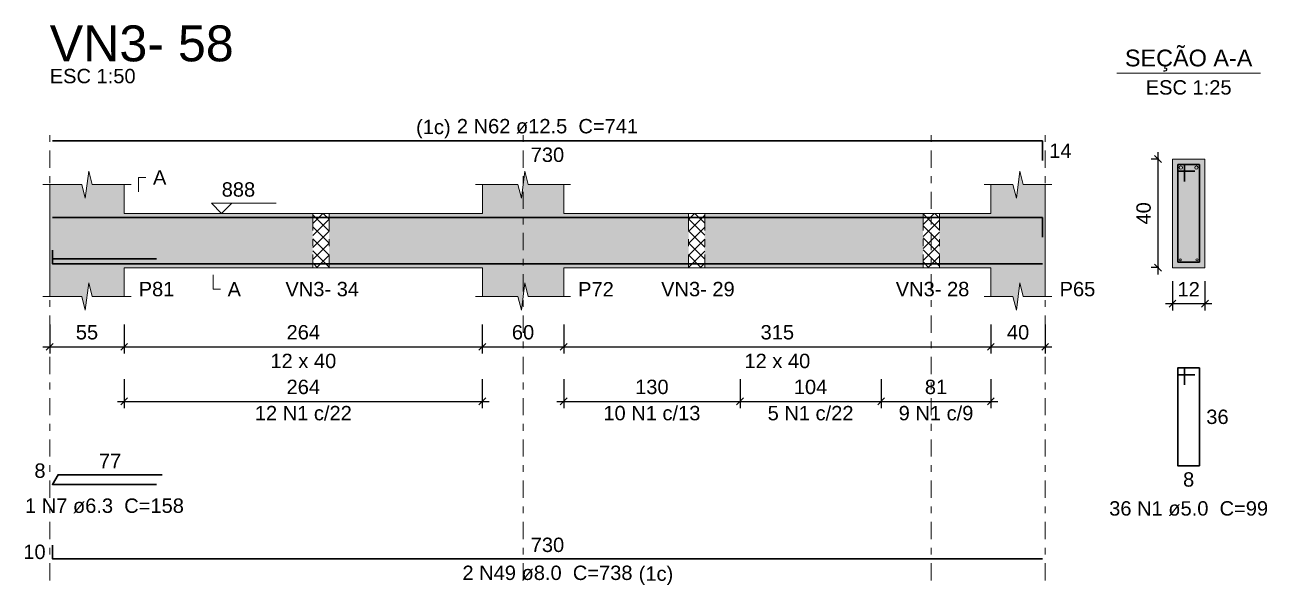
# Model space of a CAD drawing. Header units: millimetres. Extents: x -8 to 605, y -494 to 220.
# Drawn here: x 379.08 to 397.4, y -475.65 to -467.4 of the extents above; entities that cross this region are included whole.
import ezdxf

# ---------------------------------------------------------------- set-up
doc = ezdxf.new("R2010")
doc.units = ezdxf.units.MM
doc.header["$MEASUREMENT"] = 0
doc.linetypes.add('DASHDOT', pattern=[2.54, 1.27, -0.635, 0, -0.635])
doc.linetypes.add('NULL', pattern=[0])
for name, color, linetype, lineweight in [('Descrição da armadura', 7, 'Continuous', 0), ('DT-Barras na forma', 7, 'Continuous', 30), ('DT-Barras no corte', 5, 'Continuous', 5), ('DT-Barras rebatidas', 7, 'Continuous', 30), ('DT-Cotas', 7, 'Continuous', 5), ('DT-Forma', 5, 'Continuous', 5), ('DT-Hachura forma vigas', 252, 'Continuous', 5), ('DT-Hachura intersecção vigas', 9, 'Continuous', 5), ('DT-Hachura seção vigas', 252, 'Continuous', 5), ('DT-Pontilhado', 9, 'DASHDOT', 5), ('DT-Textos', 7, 'Continuous', 5), ('DT-Título', 5, 'Continuous', 20), ('Textos armaduras', 7, 'Continuous', 0)]:
    doc.layers.add(name, color=color, linetype=linetype, lineweight=lineweight)
doc.styles.add('Arial', font='arial.ttf')
doc.dimstyles.new('UM_25.000000', dxfattribs={"dimtxt": 0.18, "dimasz": 0.1, "dimexe": 0.1, "dimexo": 0.2, "dimgap": 0, "dimtad": 1, "dimtih": 1, "dimtoh": 1, "dimdec": 1, "dimlfac": 25, "dimzin": 0, "dimdsep": 46, "dimtxsty": 'Standard', "dimcen": 0.09, "dimdle": 0.1, "dimadec": 1, "dimazin": 2, "dimtfac": 1, "dimtdec": 4, "dimtofl": 0, "dimtmove": 0, "dimatfit": 3, "dimfxl": 1, "dimtolj": 1, "dimarcsym": 0})
doc.dimstyles.new('UM_50.000000', dxfattribs={"dimtxt": 0.18, "dimasz": 0.1, "dimexe": 0.1, "dimexo": 0.2, "dimgap": 0, "dimtad": 1, "dimtih": 1, "dimtoh": 1, "dimdec": 1, "dimlfac": 50, "dimzin": 0, "dimdsep": 46, "dimtxsty": 'Standard', "dimcen": 0.09, "dimdle": 0.1, "dimadec": 1, "dimazin": 2, "dimtfac": 1, "dimtdec": 4, "dimtofl": 0, "dimtmove": 0, "dimatfit": 3, "dimfxl": 1, "dimtolj": 1, "dimarcsym": 0})
pattern_1 = [(45, (353.43051, -485.02144), (-0.08838835, 0.08838835), []), (135, (353.43051, -485.02144), (-0.08838835, -0.08838835), [])]

# ---------------------------------------------------------------- blocks, each defined once
blk = doc.blocks.new('_Oblique')
at = {"color": 0, "linetype": 'ByBlock', "lineweight": -2}
blk.add_line((-0.5, -0.5), (0.5, 0.5), dxfattribs=at)
blk = doc.blocks.new('*D5036')
at = {"layer": 'Defpoints', "color": 0, "transparency": 16777216}
for p in [(379.451, -471.611), (380.551, -471.611), (380.551, -472.14)]:
    blk.add_point(p, dxfattribs=at)
at = {"layer": 'DT-Cotas', "color": 0, "lineweight": -2, "transparency": 16777216}
for p, q in [((379.451, -471.811), (379.451, -472.24)), ((380.551, -471.811), (380.551, -472.24)), ((379.351, -472.14), (380.651, -472.14))]:
    blk.add_line(p, q, dxfattribs=at)
at = {"layer": 'DT-Cotas', "color": 0, "lineweight": -2, "transparency": 16777216, "xscale": 0.1, "yscale": 0.1, "zscale": 0.1, "rotation": 180}
blk.add_blockref('_Oblique', (379.451, -472.14), dxfattribs=at)
at = {"layer": 'DT-Cotas', "color": 0, "lineweight": -2, "transparency": 16777216, "xscale": 0.1, "yscale": 0.1, "zscale": 0.1}
blk.add_blockref('_Oblique', (380.551, -472.14), dxfattribs=at)
at = {"layer": 'DT-Cotas', "color": 7, "transparency": 16777216, "insert": (380.001, -471.928), "char_height": 0.2118, "attachment_point": 5, "rotation": 0.0057, "style": 'Arial'}
blk.add_mtext('\\A1;55', dxfattribs=at)
blk = doc.blocks.new('*D5037')
at = {"layer": 'Defpoints', "color": 0, "transparency": 16777216}
for p in [(380.551, -471.611), (385.831, -471.611), (385.831, -472.14)]:
    blk.add_point(p, dxfattribs=at)
at = {"layer": 'DT-Cotas', "color": 0, "lineweight": -2, "transparency": 16777216}
for p, q in [((380.551, -471.811), (380.551, -472.24)), ((385.831, -471.811), (385.831, -472.24)), ((380.451, -472.14), (385.931, -472.14))]:
    blk.add_line(p, q, dxfattribs=at)
at = {"layer": 'DT-Cotas', "color": 0, "lineweight": -2, "transparency": 16777216, "xscale": 0.1, "yscale": 0.1, "zscale": 0.1, "rotation": 180}
blk.add_blockref('_Oblique', (380.551, -472.14), dxfattribs=at)
at = {"layer": 'DT-Cotas', "color": 0, "lineweight": -2, "transparency": 16777216, "xscale": 0.1, "yscale": 0.1, "zscale": 0.1}
blk.add_blockref('_Oblique', (385.831, -472.14), dxfattribs=at)
at = {"layer": 'DT-Cotas', "color": 7, "transparency": 16777216, "insert": (383.191, -471.928), "char_height": 0.2118, "attachment_point": 5, "rotation": 0.0057, "style": 'Arial'}
blk.add_mtext('\\A1;264', dxfattribs=at)
blk = doc.blocks.new('*D5038')
at = {"layer": 'Defpoints', "color": 0, "transparency": 16777216}
for p in [(385.831, -471.611), (387.031, -471.611), (387.031, -472.14)]:
    blk.add_point(p, dxfattribs=at)
at = {"layer": 'DT-Cotas', "color": 0, "lineweight": -2, "transparency": 16777216}
for p, q in [((385.831, -471.811), (385.831, -472.24)), ((387.031, -471.811), (387.031, -472.24)), ((385.731, -472.14), (387.131, -472.14))]:
    blk.add_line(p, q, dxfattribs=at)
at = {"layer": 'DT-Cotas', "color": 0, "lineweight": -2, "transparency": 16777216, "xscale": 0.1, "yscale": 0.1, "zscale": 0.1, "rotation": 180}
blk.add_blockref('_Oblique', (385.831, -472.14), dxfattribs=at)
at = {"layer": 'DT-Cotas', "color": 0, "lineweight": -2, "transparency": 16777216, "xscale": 0.1, "yscale": 0.1, "zscale": 0.1}
blk.add_blockref('_Oblique', (387.031, -472.14), dxfattribs=at)
at = {"layer": 'DT-Cotas', "color": 7, "transparency": 16777216, "insert": (386.431, -471.928), "char_height": 0.2118, "attachment_point": 5, "rotation": 0.0057, "style": 'Arial'}
blk.add_mtext('\\A1;60', dxfattribs=at)
blk = doc.blocks.new('*D5039')
at = {"layer": 'Defpoints', "color": 0, "transparency": 16777216}
for p in [(387.031, -471.611), (393.331, -471.611), (393.331, -472.14)]:
    blk.add_point(p, dxfattribs=at)
at = {"layer": 'DT-Cotas', "color": 0, "lineweight": -2, "transparency": 16777216}
for p, q in [((387.031, -471.811), (387.031, -472.24)), ((393.331, -471.811), (393.331, -472.24)), ((386.931, -472.14), (393.431, -472.14))]:
    blk.add_line(p, q, dxfattribs=at)
at = {"layer": 'DT-Cotas', "color": 0, "lineweight": -2, "transparency": 16777216, "xscale": 0.1, "yscale": 0.1, "zscale": 0.1, "rotation": 180}
blk.add_blockref('_Oblique', (387.031, -472.14), dxfattribs=at)
at = {"layer": 'DT-Cotas', "color": 0, "lineweight": -2, "transparency": 16777216, "xscale": 0.1, "yscale": 0.1, "zscale": 0.1}
blk.add_blockref('_Oblique', (393.331, -472.14), dxfattribs=at)
at = {"layer": 'DT-Cotas', "color": 7, "transparency": 16777216, "insert": (390.181, -471.928), "char_height": 0.2118, "attachment_point": 5, "style": 'Arial'}
blk.add_mtext('\\A1;315', dxfattribs=at)
blk = doc.blocks.new('*D5040')
at = {"layer": 'Defpoints', "color": 0, "transparency": 16777216}
for p in [(393.331, -471.611), (394.131, -471.611), (394.131, -472.14)]:
    blk.add_point(p, dxfattribs=at)
at = {"layer": 'DT-Cotas', "color": 0, "lineweight": -2, "transparency": 16777216}
for p, q in [((393.331, -471.811), (393.331, -472.24)), ((394.131, -471.811), (394.131, -472.24)), ((393.231, -472.14), (394.231, -472.14))]:
    blk.add_line(p, q, dxfattribs=at)
at = {"layer": 'DT-Cotas', "color": 0, "lineweight": -2, "transparency": 16777216, "xscale": 0.1, "yscale": 0.1, "zscale": 0.1, "rotation": 180}
blk.add_blockref('_Oblique', (393.331, -472.14), dxfattribs=at)
at = {"layer": 'DT-Cotas', "color": 0, "lineweight": -2, "transparency": 16777216, "xscale": 0.1, "yscale": 0.1, "zscale": 0.1}
blk.add_blockref('_Oblique', (394.131, -472.14), dxfattribs=at)
at = {"layer": 'DT-Cotas', "color": 7, "transparency": 16777216, "insert": (393.731, -471.928), "char_height": 0.2118, "attachment_point": 5, "rotation": 0.0057, "style": 'Arial'}
blk.add_mtext('\\A1;40', dxfattribs=at)
blk = doc.blocks.new('*D5041')
at = {"layer": 'Defpoints', "color": 0, "transparency": 16777216}
for p in [(395.795, -469.375), (396.007, -469.375), (396.007, -470.975)]:
    blk.add_point(p, dxfattribs=at)
at = {"layer": 'DT-Cotas', "color": 0, "lineweight": -2, "transparency": 16777216}
for p, q in [((395.795, -471.075), (395.795, -469.275)), ((395.807, -469.375), (395.695, -469.375)), ((395.807, -470.975), (395.695, -470.975))]:
    blk.add_line(p, q, dxfattribs=at)
at = {"layer": 'DT-Cotas', "color": 0, "lineweight": -2, "transparency": 16777216, "xscale": 0.1, "yscale": 0.1, "zscale": 0.1}
for p, rotation in [((395.795, -469.375), 90), ((395.795, -470.975), 270)]:
    blk.add_blockref('_Oblique', p, dxfattribs=dict(at, rotation=rotation))
at = {"layer": 'DT-Cotas', "color": 7, "transparency": 16777216, "insert": (395.583, -470.175), "char_height": 0.2118, "attachment_point": 5, "rotation": 90, "style": 'Arial'}
blk.add_mtext('\\A1;40', dxfattribs=at)
blk = doc.blocks.new('*D5042')
at = {"layer": 'Defpoints', "color": 0, "transparency": 16777216}
for p in [(396.007, -470.975), (396.487, -470.975), (396.487, -471.505)]:
    blk.add_point(p, dxfattribs=at)
at = {"layer": 'DT-Cotas', "color": 0, "lineweight": -2, "transparency": 16777216}
for p, q in [((396.007, -471.175), (396.007, -471.605)), ((396.487, -471.175), (396.487, -471.605)), ((395.907, -471.505), (396.587, -471.505))]:
    blk.add_line(p, q, dxfattribs=at)
at = {"layer": 'DT-Cotas', "color": 0, "lineweight": -2, "transparency": 16777216, "xscale": 0.1, "yscale": 0.1, "zscale": 0.1, "rotation": 180}
blk.add_blockref('_Oblique', (396.007, -471.505), dxfattribs=at)
at = {"layer": 'DT-Cotas', "color": 0, "lineweight": -2, "transparency": 16777216, "xscale": 0.1, "yscale": 0.1, "zscale": 0.1}
blk.add_blockref('_Oblique', (396.487, -471.505), dxfattribs=at)
at = {"layer": 'DT-Cotas', "color": 7, "transparency": 16777216, "insert": (396.247, -471.293), "char_height": 0.2118, "attachment_point": 5, "rotation": 0.0057, "style": 'Arial'}
blk.add_mtext('\\A1;12', dxfattribs=at)
blk = doc.blocks.new('*D5043')
at = {"layer": 'Defpoints', "color": 0, "transparency": 16777216}
for p in [(380.551, -472.416), (385.831, -472.416), (385.831, -472.945)]:
    blk.add_point(p, dxfattribs=at)
at = {"layer": 'DT-Cotas', "color": 0, "lineweight": -2, "transparency": 16777216}
for p, q in [((380.551, -472.616), (380.551, -473.045)), ((385.831, -472.616), (385.831, -473.045)), ((380.451, -472.945), (385.931, -472.945))]:
    blk.add_line(p, q, dxfattribs=at)
at = {"layer": 'DT-Cotas', "color": 0, "lineweight": -2, "transparency": 16777216, "xscale": 0.1, "yscale": 0.1, "zscale": 0.1, "rotation": 180}
blk.add_blockref('_Oblique', (380.551, -472.945), dxfattribs=at)
at = {"layer": 'DT-Cotas', "color": 0, "lineweight": -2, "transparency": 16777216, "xscale": 0.1, "yscale": 0.1, "zscale": 0.1}
blk.add_blockref('_Oblique', (385.831, -472.945), dxfattribs=at)
at = {"layer": 'DT-Cotas', "color": 7, "transparency": 16777216, "insert": (383.191, -472.733), "char_height": 0.2118, "attachment_point": 5, "rotation": 0.0057, "style": 'Arial'}
blk.add_mtext('\\A1;264', dxfattribs=at)
blk = doc.blocks.new('*D5044')
at = {"layer": 'Defpoints', "color": 0, "transparency": 16777216}
for p in [(387.031, -472.416), (389.631, -472.416), (389.631, -472.945)]:
    blk.add_point(p, dxfattribs=at)
at = {"layer": 'DT-Cotas', "color": 0, "lineweight": -2, "transparency": 16777216}
for p, q in [((387.031, -472.616), (387.031, -473.045)), ((389.631, -472.616), (389.631, -473.045)), ((386.931, -472.945), (389.731, -472.945))]:
    blk.add_line(p, q, dxfattribs=at)
at = {"layer": 'DT-Cotas', "color": 0, "lineweight": -2, "transparency": 16777216, "xscale": 0.1, "yscale": 0.1, "zscale": 0.1, "rotation": 180}
blk.add_blockref('_Oblique', (387.031, -472.945), dxfattribs=at)
at = {"layer": 'DT-Cotas', "color": 0, "lineweight": -2, "transparency": 16777216, "xscale": 0.1, "yscale": 0.1, "zscale": 0.1}
blk.add_blockref('_Oblique', (389.631, -472.945), dxfattribs=at)
at = {"layer": 'DT-Cotas', "color": 7, "transparency": 16777216, "insert": (388.331, -472.733), "char_height": 0.2118, "attachment_point": 5, "style": 'Arial'}
blk.add_mtext('\\A1;130', dxfattribs=at)
blk = doc.blocks.new('*D5045')
at = {"layer": 'Defpoints', "color": 0, "transparency": 16777216}
for p in [(391.711, -472.416), (393.331, -472.416), (393.331, -472.945)]:
    blk.add_point(p, dxfattribs=at)
at = {"layer": 'DT-Cotas', "color": 0, "lineweight": -2, "transparency": 16777216}
for p, q in [((391.711, -472.616), (391.711, -473.045)), ((393.331, -472.616), (393.331, -473.045)), ((391.611, -472.945), (393.431, -472.945))]:
    blk.add_line(p, q, dxfattribs=at)
at = {"layer": 'DT-Cotas', "color": 0, "lineweight": -2, "transparency": 16777216, "xscale": 0.1, "yscale": 0.1, "zscale": 0.1, "rotation": 180}
blk.add_blockref('_Oblique', (391.711, -472.945), dxfattribs=at)
at = {"layer": 'DT-Cotas', "color": 0, "lineweight": -2, "transparency": 16777216, "xscale": 0.1, "yscale": 0.1, "zscale": 0.1}
blk.add_blockref('_Oblique', (393.331, -472.945), dxfattribs=at)
at = {"layer": 'DT-Cotas', "color": 7, "transparency": 16777216, "insert": (392.521, -472.733), "char_height": 0.2118, "attachment_point": 5, "rotation": 0.0057, "style": 'Arial'}
blk.add_mtext('\\A1;81', dxfattribs=at)
blk = doc.blocks.new('*D5046')
at = {"layer": 'Defpoints', "color": 0, "transparency": 16777216}
for p in [(389.631, -472.416), (391.711, -472.416), (391.711, -472.945)]:
    blk.add_point(p, dxfattribs=at)
at = {"layer": 'DT-Cotas', "color": 0, "lineweight": -2, "transparency": 16777216}
for p, q in [((389.631, -472.616), (389.631, -473.045)), ((391.711, -472.616), (391.711, -473.045)), ((389.531, -472.945), (391.811, -472.945))]:
    blk.add_line(p, q, dxfattribs=at)
at = {"layer": 'DT-Cotas', "color": 0, "lineweight": -2, "transparency": 16777216, "xscale": 0.1, "yscale": 0.1, "zscale": 0.1, "rotation": 180}
blk.add_blockref('_Oblique', (389.631, -472.945), dxfattribs=at)
at = {"layer": 'DT-Cotas', "color": 0, "lineweight": -2, "transparency": 16777216, "xscale": 0.1, "yscale": 0.1, "zscale": 0.1}
blk.add_blockref('_Oblique', (391.711, -472.945), dxfattribs=at)
at = {"layer": 'DT-Cotas', "color": 7, "transparency": 16777216, "insert": (390.671, -472.733), "char_height": 0.2118, "attachment_point": 5, "rotation": 0.0057, "style": 'Arial'}
blk.add_mtext('\\A1;104', dxfattribs=at)

msp = doc.modelspace()

# ---------------------------------------------------------------- hatches: boundary and pattern name
at = {"layer": 'DT-Hachura forma vigas', "linetype": 'Continuous'}
for points in [[(380.5514, -470.9754), (383.3314, -470.9754), (383.3314, -470.1754), (380.5514, -470.1754), (380.5514, -469.7518), (380.0764, -469.7518), (380.0264, -469.5518), (379.9764, -469.9518), (379.9264, -469.7518), (379.4514, -469.7518), (379.4514, -470.1754), (379.4514, -470.9754), (379.4514, -471.399), (379.9264, -471.399), (379.9764, -471.599), (380.0264, -471.199), (380.0764, -471.399), (380.5514, -471.399), (380.5514, -470.9754)], [(387.0314, -470.9754), (388.8714, -470.9754), (388.8714, -470.1754), (387.0314, -470.1754), (387.0314, -469.7518), (386.5064, -469.7518), (386.4564, -469.5518), (386.4064, -469.9518), (386.3564, -469.7518), (385.8314, -469.7518), (385.8314, -470.1754), (383.5714, -470.1754), (383.5714, -470.9754), (385.8314, -470.9754), (385.8314, -471.399), (386.3564, -471.399), (386.4064, -471.599), (386.4564, -471.199), (386.5064, -471.399), (387.0314, -471.399), (387.0314, -470.9754)], [(394.1314, -471.399), (394.1314, -470.9754), (394.1314, -470.1754), (394.1314, -469.7518), (393.8064, -469.7518), (393.7564, -469.5518), (393.7064, -469.9518), (393.6564, -469.7518), (393.3314, -469.7518), (393.3314, -470.1754), (392.5714, -470.1754), (392.5714, -470.9754), (393.3314, -470.9754), (393.3314, -471.399), (393.6564, -471.399), (393.7064, -471.599), (393.7564, -471.199), (393.8064, -471.399), (394.1314, -471.399)], [(389.1114, -470.9754), (392.3314, -470.9754), (392.3314, -470.1754), (389.1114, -470.1754), (389.1114, -470.9754)]]:
    msp.add_hatch(color=252, dxfattribs=at).paths.add_polyline_path(points)
at = {"layer": 'DT-Hachura intersecção vigas', "linetype": 'Continuous'}
h = msp.add_hatch(dxfattribs=at)
h.set_pattern_fill('ANSI37', color=9, style=0)
h.set_pattern_definition(pattern_1)
h.paths.add_polyline_path([(383.3314, -470.9754), (383.5714, -470.9754), (383.5714, -470.1754), (383.3314, -470.1754), (383.3314, -470.9754)])
h = msp.add_hatch(dxfattribs=at)
h.set_pattern_fill('ANSI37', color=9, style=0)
h.set_pattern_definition(pattern_1)
h.paths.add_polyline_path([(388.8714, -470.9754), (389.1114, -470.9754), (389.1114, -470.1754), (388.8714, -470.1754), (388.8714, -470.9754)])
h = msp.add_hatch(dxfattribs=at)
h.set_pattern_fill('ANSI37', color=9, style=0)
h.set_pattern_definition(pattern_1)
h.paths.add_polyline_path([(392.3314, -470.9754), (392.5714, -470.9754), (392.5714, -470.1754), (392.3314, -470.1754), (392.3314, -470.9754)])
at = {"layer": 'DT-Hachura seção vigas', "linetype": 'Continuous'}
msp.add_hatch(color=252, dxfattribs=at).paths.add_polyline_path([(396.0066, -470.9754), (396.0066, -470.9754), (396.4866, -470.9754), (396.4866, -469.3754), (396.0066, -469.3754), (396.0066, -470.9754)])

# ---------------------------------------------------------------- linework, layer by layer
at = {"layer": 'DT-Barras na forma'}
for p, q in [((396.1866, -469.4554), (396.0866, -469.4554)), ((396.0866, -469.4554), (396.0866, -470.8954)), ((396.4066, -469.4554), (396.0866, -469.4554)), ((396.0866, -469.4554), (396.0866, -469.5554)), ((396.1866, -469.7054), (396.1866, -469.4554)), ((396.4066, -470.8954), (396.4066, -469.4554)), ((396.0866, -469.5554), (396.3366, -469.5554)), ((379.4914, -470.8448), (381.026, -470.8448)), ((396.0866, -470.8954), (396.4066, -470.8954))]:
    msp.add_line(p, q, dxfattribs=at)
for points in [[(379.4914, -470.2379), (394.0914, -470.2379), (394.0914, -470.5254)], [(379.4914, -470.7174), (379.4914, -470.9174), (394.0914, -470.9174)]]:
    msp.add_lwpolyline(points, dxfattribs=at)
at = {"layer": 'DT-Barras no corte'}
for centre, radius in [((396.1316, -469.5004), 0.025), ((396.3616, -469.5004), 0.025), ((396.1226, -470.8594), 0.016), ((396.3706, -470.8594), 0.016)]:
    msp.add_circle(centre, radius, dxfattribs=at)
at = {"layer": 'DT-Barras rebatidas'}
for points in [[(379.4914, -469.1083), (394.0914, -469.1083), (394.0914, -469.3958)], [(396.1866, -472.7021), (396.1866, -472.4521), (396.0866, -472.4521), (396.0866, -473.8921), (396.4066, -473.8921), (396.4066, -472.4521), (396.0866, -472.4521), (396.0866, -472.5521), (396.3366, -472.5521)], [(381.026, -474.1693), (379.4914, -474.1693), (379.574, -474.0262), (381.1086, -474.0262)], [(379.4914, -475.0644), (379.4914, -475.2644), (394.0914, -475.2644)]]:
    msp.add_lwpolyline(points, dxfattribs=at)
at = {"layer": 'DT-Forma'}
for p, q in [((396.4866, -469.3754), (396.0066, -469.3754)), ((396.0066, -469.3754), (396.0066, -470.9754)), ((396.4866, -470.9754), (396.4866, -469.3754)), ((379.9764, -469.9518), (380.0264, -469.5518)), ((380.0264, -469.5518), (380.0764, -469.7518)), ((386.4064, -469.9518), (386.4564, -469.5518)), ((386.4564, -469.5518), (386.5064, -469.7518)), ((393.7064, -469.9518), (393.7564, -469.5518)), ((393.7564, -469.5518), (393.8064, -469.7518)), ((379.3514, -469.7518), (379.9264, -469.7518)), ((379.4514, -470.1754), (379.4514, -469.7518)), ((379.9264, -469.7518), (379.9764, -469.9518)), ((380.0764, -469.7518), (380.6514, -469.7518)), ((380.5514, -469.7518), (380.5514, -470.1754)), ((385.7314, -469.7518), (386.3564, -469.7518)), ((385.8314, -470.1754), (385.8314, -469.7518)), ((386.3564, -469.7518), (386.4064, -469.9518)), ((386.5064, -469.7518), (387.1314, -469.7518)), ((387.0314, -469.7518), (387.0314, -470.1754)), ((393.2314, -469.7518), (393.6564, -469.7518)), ((393.3314, -470.1754), (393.3314, -469.7518)), ((393.6564, -469.7518), (393.7064, -469.9518)), ((393.8064, -469.7518), (394.2314, -469.7518)), ((394.1314, -469.7518), (394.1314, -470.1754)), ((380.5514, -470.1754), (383.3314, -470.1754)), ((383.3314, -470.1754), (383.5714, -470.1754)), ((383.5714, -470.1754), (385.8314, -470.1754)), ((387.0314, -470.1754), (388.8714, -470.1754)), ((388.8714, -470.1754), (389.1114, -470.1754)), ((389.1114, -470.1754), (392.3314, -470.1754)), ((392.3314, -470.1754), (392.5714, -470.1754)), ((392.5714, -470.1754), (393.3314, -470.1754)), ((379.4514, -470.9754), (379.4514, -471.399)), ((380.5514, -471.399), (380.5514, -470.9754)), ((380.5514, -470.9754), (383.3314, -470.9754)), ((383.3314, -470.9754), (383.5714, -470.9754)), ((383.5714, -470.9754), (385.8314, -470.9754)), ((385.8314, -470.9754), (385.8314, -471.399)), ((387.0314, -471.399), (387.0314, -470.9754)), ((387.0314, -470.9754), (388.8714, -470.9754)), ((388.8714, -470.9754), (389.1114, -470.9754)), ((389.1114, -470.9754), (392.3314, -470.9754)), ((392.3314, -470.9754), (392.5714, -470.9754)), ((392.5714, -470.9754), (393.3314, -470.9754)), ((393.3314, -470.9754), (393.3314, -471.399)), ((394.1314, -471.399), (394.1314, -470.9754)), ((396.0066, -470.9754), (396.4866, -470.9754)), ((379.9764, -471.599), (380.0264, -471.199)), ((380.0264, -471.199), (380.0764, -471.399)), ((386.4064, -471.599), (386.4564, -471.199)), ((386.4564, -471.199), (386.5064, -471.399)), ((393.7064, -471.599), (393.7564, -471.199)), ((393.7564, -471.199), (393.8064, -471.399)), ((379.3514, -471.399), (379.9264, -471.399)), ((379.9264, -471.399), (379.9764, -471.599)), ((380.0764, -471.399), (380.6514, -471.399)), ((385.7314, -471.399), (386.3564, -471.399)), ((386.3564, -471.399), (386.4064, -471.599)), ((386.5064, -471.399), (387.1314, -471.399)), ((393.2314, -471.399), (393.6564, -471.399)), ((393.6564, -471.399), (393.7064, -471.599)), ((393.8064, -471.399), (394.2314, -471.399))]:
    msp.add_line(p, q, dxfattribs=at)
at = {"layer": 'DT-Forma', "linetype": 'Continuous'}
for p, q in [((379.4514, -470.9754), (379.4514, -470.1754)), ((394.1314, -470.1754), (394.1314, -470.9754))]:
    msp.add_line(p, q, dxfattribs=at)
at = {"layer": 'DT-Pontilhado', "ltscale": 0.2}
for p, q in [((379.4514, -475.5821), (379.4514, -468.8965)), ((386.4314, -475.5821), (386.4314, -468.8965)), ((392.4514, -475.5821), (392.4514, -468.8965)), ((394.1314, -475.5821), (394.1314, -468.8965)), ((383.3314, -470.1754), (383.3314, -470.9754)), ((383.5714, -470.1754), (383.5714, -470.9754)), ((388.8714, -470.1754), (388.8714, -470.9754)), ((389.1114, -470.1754), (389.1114, -470.9754)), ((392.3314, -470.1754), (392.3314, -470.9754)), ((392.5714, -470.1754), (392.5714, -470.9754))]:
    msp.add_line(p, q, dxfattribs=at)
at = {"layer": 'DT-Textos'}
msp.add_line((395.1876, -468.1105), (397.3056, -468.1105), dxfattribs=at)
for points in [[(380.7632, -469.8577), (380.7632, -469.6459), (380.8691, -469.6459)], [(382.1354, -470.0271), (381.9872, -470.1754), (381.8389, -470.0271), (382.792, -470.0271)], [(381.8622, -471.0813), (381.8622, -471.2931), (381.9681, -471.2931)]]:
    msp.add_lwpolyline(points, dxfattribs=at)

# ---------------------------------------------------------------- texts
at = {"layer": 'Descrição da armadura', "linetype": 'NULL', "char_height": 0.2118, "attachment_point": 8, "line_spacing_factor": 0.9, "style": 'Arial'}
for s, insert, width in [('2 N62 ø12.5  C=741', (386.7916, -469.002), 5.344721), ('12 N1 c/22', (383.1914, -473.2268), 2.86156), ('10 N1 c/13', (388.3314, -473.2268), 2.86156), ('5 N1 c/22', (390.6714, -473.2268), 2.53256), ('9 N1 c/9', (392.5214, -473.2268), 2.203559), ('1 N7 ø6.3  C=158', (380.2586, -474.593), 4.686721), ('36 N1 ø5.0  C=99', (396.2466, -474.633), 4.686721), ('2 N49 ø8.0  C=738', (386.7916, -475.582), 5.015721)]:
    msp.add_mtext(s, dxfattribs=dict(at, insert=insert, width=width))
at = {"layer": 'DT-Textos', "linetype": 'NULL', "line_spacing_factor": 0.798, "style": 'Arial'}
for s, insert, char_height, width, attachment_point in [('SEÇÃO A-A', (396.2466, -468.0859), 0.2471, 3.760741, 8), ('ESC 1:50', (379.4516, -468.261), 0.2118, 2.532883, 7), ('ESC 1:25', (396.2466, -468.428), 0.2118, 2.532883, 8), ('(1c)', (385.3636, -469.0719), 0.2118, 1.018965, 9), ('A', (380.9746, -469.752), 0.2118, 0.394865, 7), ('888', (381.9876, -469.932), 0.2118, 0.987001, 7), ('P81', (380.7636, -471.399), 0.2118, 1.052866, 7), ('A', (382.0744, -471.399), 0.2118, 0.394865, 7), ('VN3- 34', (382.9274, -471.399), 0.2118, 2.170627, 7), ('P72', (387.2436, -471.399), 0.2118, 1.052866, 7), ('VN3- 29', (388.4674, -471.399), 0.2118, 2.170627, 7), ('VN3- 28', (391.9274, -471.399), 0.2118, 2.170627, 7), ('P65', (394.3436, -471.399), 0.2118, 1.052866, 7), ('12 x 40', (383.1916, -472.458), 0.2118, 1.940747, 8), ('12 x 40', (390.1816, -472.458), 0.2118, 1.940747, 8), ('(1c)', (388.1366, -475.6519), 0.2118, 1.018965, 7)]:
    msp.add_mtext(s, dxfattribs=dict(at, insert=insert, char_height=char_height, width=width, attachment_point=attachment_point))
at = {"layer": 'DT-Título', "linetype": 'NULL', "insert": (379.4516, -467.9431), "char_height": 0.5295, "width": 5.426568, "attachment_point": 7, "line_spacing_factor": 0.798, "style": 'Arial'}
msp.add_mtext('VN3- 58', dxfattribs=at)
at = {"layer": 'Textos armaduras', "linetype": 'NULL', "char_height": 0.2118, "line_spacing_factor": 0.9, "style": 'Arial'}
for s, insert, width, attachment_point in [('14', (394.1914, -469.1461), 1.058001, 1), ('730', (386.7914, -469.2056), 1.387001, 2), ('36', (396.5066, -473.0662), 1.058001, 1), ('77', (380.3413, -473.9289), 1.058001, 8), ('8', (379.3903, -474.074), 0.729, 9), ('8', (396.2466, -473.9894), 0.729, 2), ('730', (386.7914, -475.1671), 1.387001, 8), ('10', (379.3914, -475.2703), 1.058001, 9)]:
    msp.add_mtext(s, dxfattribs=dict(at, insert=insert, width=width, attachment_point=attachment_point))

# ---------------------------------------------------------------- dimensions: what is measured, and where the dimension line sits
at = {"layer": 'DT-Cotas'}
dim = msp.add_linear_dim(base=(395.7948, -469.3754), p1=(396.0066, -470.9754), p2=(396.0066, -469.3754), angle=90, dimstyle='UM_25.000000', override={"dimtxt": 0.2118, "dimasz": 0.1, "dimexe": 0.1, "dimexo": 0.2, "dimtad": 1, "dimtih": 0, "dimtoh": 0, "dimdec": 1, "dimlfac": 25, "dimzin": 8, "dimtxsty": 'Arial', "dimblk": 'Oblique', "dimblk1": 'Oblique', "dimblk2": 'Oblique', "dimsah": 1, "dimdle": 0.1, "dimse1": 0, "dimse2": 0, "dimclrt": 7, "dimadec": 1, "dimazin": 3, "dimtmove": 2, "dimldrblk": 'Oblique'}, dxfattribs=at)
dim.commit()
dim.dimension.update_dxf_attribs({"geometry": '*D5041', "text_midpoint": (395.583, -470.1754), "dimtype": 160, "text_rotation": 90})
for base, p1, p2, dimstyle, override, picture, middle in [((396.4866, -471.5049), (396.0066, -470.9754), (396.4866, -470.9754), 'UM_25.000000', {"dimtxt": 0.2118, "dimasz": 0.1, "dimexe": 0.1, "dimexo": 0.2, "dimtad": 1, "dimtih": 0, "dimtoh": 0, "dimdec": 1, "dimlfac": 25, "dimzin": 8, "dimtxsty": 'Arial', "dimblk": 'Oblique', "dimblk1": 'Oblique', "dimblk2": 'Oblique', "dimsah": 1, "dimdle": 0.1, "dimse1": 0, "dimse2": 0, "dimclrt": 7, "dimadec": 1, "dimazin": 3, "dimtmove": 2, "dimldrblk": 'Oblique'}, '*D5042', (396.2466, -471.2931)), ((380.5514, -472.1403), (379.4514, -471.6108), (380.5514, -471.6108), 'UM_50.000000', {"dimtxt": 0.2118, "dimasz": 0.1, "dimexe": 0.1, "dimexo": 0.2, "dimtad": 1, "dimtih": 0, "dimtoh": 0, "dimdec": 1, "dimlfac": 50, "dimzin": 8, "dimtxsty": 'Arial', "dimblk": 'Oblique', "dimblk1": 'Oblique', "dimblk2": 'Oblique', "dimsah": 1, "dimdle": 0.1, "dimse1": 0, "dimse2": 0, "dimclrt": 7, "dimadec": 1, "dimazin": 3, "dimtmove": 2, "dimldrblk": 'Oblique'}, '*D5036', (380.0014, -471.9285)), ((385.8314, -472.1403), (380.5514, -471.6108), (385.8314, -471.6108), 'UM_50.000000', {"dimtxt": 0.2118, "dimasz": 0.1, "dimexe": 0.1, "dimexo": 0.2, "dimtad": 1, "dimtih": 0, "dimtoh": 0, "dimdec": 1, "dimlfac": 50, "dimzin": 8, "dimtxsty": 'Arial', "dimblk": 'Oblique', "dimblk1": 'Oblique', "dimblk2": 'Oblique', "dimsah": 1, "dimdle": 0.1, "dimse1": 0, "dimse2": 0, "dimclrt": 7, "dimadec": 1, "dimazin": 3, "dimtmove": 2, "dimldrblk": 'Oblique'}, '*D5037', (383.1914, -471.9285)), ((387.0314, -472.1403), (385.8314, -471.6108), (387.0314, -471.6108), 'UM_50.000000', {"dimtxt": 0.2118, "dimasz": 0.1, "dimexe": 0.1, "dimexo": 0.2, "dimtad": 1, "dimtih": 0, "dimtoh": 0, "dimdec": 1, "dimlfac": 50, "dimzin": 8, "dimtxsty": 'Arial', "dimblk": 'Oblique', "dimblk1": 'Oblique', "dimblk2": 'Oblique', "dimsah": 1, "dimdle": 0.1, "dimse1": 0, "dimse2": 0, "dimclrt": 7, "dimadec": 1, "dimazin": 3, "dimtmove": 2, "dimldrblk": 'Oblique'}, '*D5038', (386.4314, -471.9285)), ((394.1314, -472.1403), (393.3314, -471.6108), (394.1314, -471.6108), 'UM_50.000000', {"dimtxt": 0.2118, "dimasz": 0.1, "dimexe": 0.1, "dimexo": 0.2, "dimtad": 1, "dimtih": 0, "dimtoh": 0, "dimdec": 1, "dimlfac": 50, "dimzin": 8, "dimtxsty": 'Arial', "dimblk": 'Oblique', "dimblk1": 'Oblique', "dimblk2": 'Oblique', "dimsah": 1, "dimdle": 0.1, "dimse1": 0, "dimse2": 0, "dimclrt": 7, "dimadec": 1, "dimazin": 3, "dimtmove": 2, "dimldrblk": 'Oblique'}, '*D5040', (393.7314, -471.9285)), ((385.8314, -472.9451), (380.5514, -472.4156), (385.8314, -472.4156), 'UM_50.000000', {"dimtxt": 0.2118, "dimasz": 0.1, "dimexe": 0.1, "dimexo": 0.2, "dimtad": 1, "dimtih": 0, "dimtoh": 0, "dimdec": 1, "dimlfac": 50, "dimzin": 8, "dimtxsty": 'Arial', "dimblk": 'Oblique', "dimblk1": 'Oblique', "dimblk2": 'Oblique', "dimsah": 1, "dimdle": 0.1, "dimse1": 0, "dimse2": 0, "dimclrt": 7, "dimadec": 1, "dimazin": 3, "dimtmove": 2, "dimldrblk": 'Oblique'}, '*D5043', (383.1914, -472.7333)), ((391.7114, -472.9451), (389.6314, -472.4156), (391.7114, -472.4156), 'UM_50.000000', {"dimtxt": 0.2118, "dimasz": 0.1, "dimexe": 0.1, "dimexo": 0.2, "dimtad": 1, "dimtih": 0, "dimtoh": 0, "dimdec": 1, "dimlfac": 50, "dimzin": 8, "dimtxsty": 'Arial', "dimblk": 'Oblique', "dimblk1": 'Oblique', "dimblk2": 'Oblique', "dimsah": 1, "dimdle": 0.1, "dimse1": 0, "dimse2": 0, "dimclrt": 7, "dimadec": 1, "dimazin": 3, "dimtmove": 2, "dimldrblk": 'Oblique'}, '*D5046', (390.6714, -472.7333)), ((393.3314, -472.9451), (391.7114, -472.4156), (393.3314, -472.4156), 'UM_50.000000', {"dimtxt": 0.2118, "dimasz": 0.1, "dimexe": 0.1, "dimexo": 0.2, "dimtad": 1, "dimtih": 0, "dimtoh": 0, "dimdec": 1, "dimlfac": 50, "dimzin": 8, "dimtxsty": 'Arial', "dimblk": 'Oblique', "dimblk1": 'Oblique', "dimblk2": 'Oblique', "dimsah": 1, "dimdle": 0.1, "dimse1": 0, "dimse2": 0, "dimclrt": 7, "dimadec": 1, "dimazin": 3, "dimtmove": 2, "dimldrblk": 'Oblique'}, '*D5045', (392.5214, -472.7333))]:
    dim = msp.add_linear_dim(base=base, p1=p1, p2=p2, dimstyle=dimstyle, override=override, dxfattribs=at)
    dim.commit()
    dim.dimension.update_dxf_attribs({"geometry": picture, "text_midpoint": middle, "dimtype": 160, "text_rotation": 0.00573})
for base, p1, p2, picture, middle in [((393.3314, -472.1403), (387.0314, -471.6108), (393.3314, -471.6108), '*D5039', (390.1814, -471.9285)), ((389.6314, -472.9451), (387.0314, -472.4156), (389.6314, -472.4156), '*D5044', (388.3314, -472.7333))]:
    dim = msp.add_linear_dim(base=base, p1=p1, p2=p2, dimstyle='UM_50.000000', override={"dimtxt": 0.2118, "dimasz": 0.1, "dimexe": 0.1, "dimexo": 0.2, "dimtad": 1, "dimtih": 0, "dimtoh": 0, "dimdec": 1, "dimlfac": 50, "dimzin": 8, "dimtxsty": 'Arial', "dimblk": 'Oblique', "dimblk1": 'Oblique', "dimblk2": 'Oblique', "dimsah": 1, "dimdle": 0.1, "dimse1": 0, "dimse2": 0, "dimclrt": 7, "dimadec": 1, "dimazin": 3, "dimtmove": 2, "dimldrblk": 'Oblique'}, dxfattribs=at)
    dim.commit()
    dim.dimension.update_dxf_attribs({"geometry": picture, "text_midpoint": middle, "dimtype": 160})

doc.saveas('drawing.dxf')
